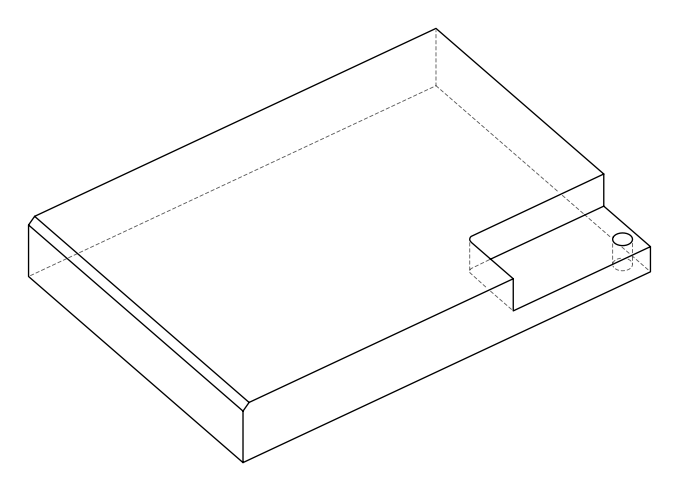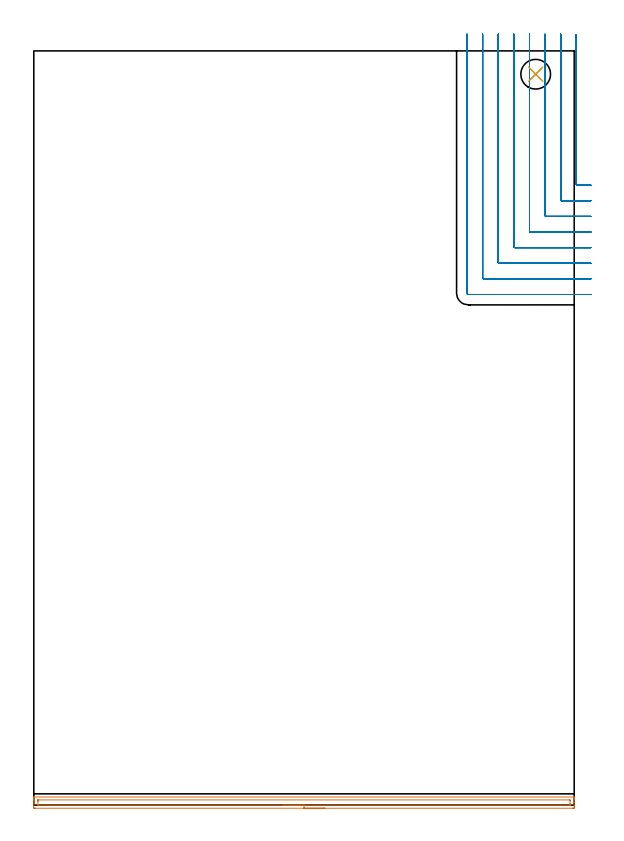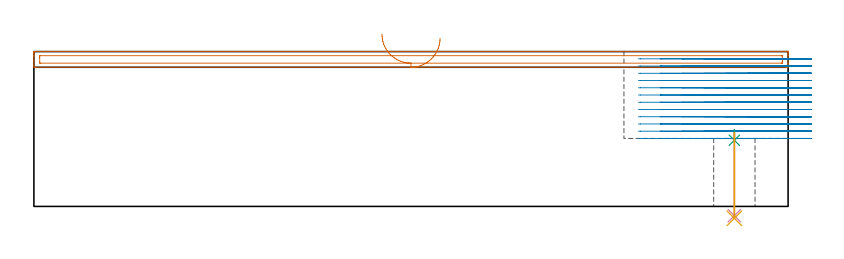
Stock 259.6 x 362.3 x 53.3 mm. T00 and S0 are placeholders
(PLAN: 5 operations, 4 tool changes, 32.6 min)
(1 AREA_MILL | FG_CHAMFER_SURFACE | UGT0205_001 | 4.35 min | 3790 mm3)
(2 MILL_CORNER_NOTCH_RECTANGULAR | CORNER_NOTCH_RECTANGULAR | NXT0201_013 | Follow Part, ap 2.5, ae 75% | 27.95 min | 205907 mm3)
(3 SPOT_DRILL | STEP1HOLE | NXT0321_9005460120000 | 0.04 min | 2 mm3)
(4 DRILL_THROUGH_HOLE_INTO_CENTER | STEP1HOLE | NXT0301_064 | 0.12 min | 1583 mm3)
(5 DRILL_TO_ENLARGE_THROUGH_HOLE | STEP1HOLE | NXT0301_105 | 0.13 min | 2140 mm3)
(TOOL UGT0205_001 | Chamfer Mill 20 x 3 x 45 deg. | D20 FL50 Z2)
(TOOL NXT0201_013 | ENDMILL 10mm | D10 FL30 Z4)
(TOOL NXT0321_9005460120000 | NC Spot Drill, 142deg, 12mm, Carbide, Uncoated | D12 PA142 FL30 Z2)
(TOOL NXT0301_064 | Carbide Drill 9.3mm [860.1-0930-028A1-MM 2214] | D9.3 PA140 FL47 Z2)
(TOOL NXT0301_105 | Carbide Drill 14.25mm [860.1-1425-071A1-MM 2214] | D14.25 PA140 FL83 Z2)
(OP 1 AREA_MILL)
G17 G21 G94 G90
T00 M6
G54
G17 G0 G90 X139.8 Y-1.5 S1061 M3
G43 Z63.3 H0
Z57.9
G94 G1 X139.762 Z57.028 F250.
X139.648 Z56.164
X139.459 Z55.312
X139.197 Z54.48
X138.863 Z53.674
X138.46 Z52.9
X137.992 Z52.164
X137.46 Z51.472
X136.871 Z50.829
X136.228 Z50.24
X135.536 Z49.709
X134.8 Z49.24
X134.026 Z48.837
X133.22 Z48.503
X132.388 Z48.241
X131.537 Z48.052
X130.672 Z47.938
X129.8 Z47.9
X0.626
X0.137 Y-1.495 Z47.903
X0.009 Y-1.491 Z47.905
X0. Y-1.01 Z48.386
Y0.758 Z50.152
Y2.172 Z51.568
Y2.526 Z51.921
Y3.235 Z52.635
Y3.507 Z52.907
Y3.881 Z53.272
X0.008 Y3.897 Z53.288
X0.179 Y3.9 Z53.3
X259.421
X259.592 Y3.897 Z53.288
X259.6 Y3.881 Z53.272
Y3.507 Z52.907
Y3.235 Z52.635
Y2.526 Z51.921
Y1.288 Z50.684
Y-0.126 Z49.269
Y-0.746 Z48.65
X259.597 Y-1.01 Z48.386
X259.591 Y-1.491 Z47.905
X259.463 Y-1.495 Z47.903
X258.974 Y-1.5 Z47.9
X129.8
Y-0.086 Z49.314
X2.373 Y-0.085 Z49.315
X2.016 Y-0.079 Z49.321
X2.01 Y0.036 Z49.436
X2.003 Y0.281 Z49.681
X2. Y1.642 Z51.042
X2.001 Y2.05 Z51.45
X2.009 Y2.461 Z51.861
X2.011 Y2.48 Z51.88
X2.016 Y2.482 Z51.882
X2.041 Y2.484 Z51.884
X2.094 Y2.485 Z51.885
X2.201 Y2.486 Z51.886
X257.228 Y2.485 Z51.885
X257.584 Y2.479 Z51.879
X257.59 Y2.364 Z51.764
X257.597 Y2.119 Z51.519
X257.6 Y0.758 Z50.158
X257.599 Y0.349 Z49.749
X257.591 Y-0.061 Z49.339
X257.589 Y-0.08 Z49.32
X257.584 Y-0.082 Z49.318
X257.559 Y-0.084 Z49.316
X257.506 Y-0.085 Z49.315
X257.399 Y-0.086 Z49.314
X129.8
X128.928 Z49.352
X128.064 Z49.466
X127.212 Z49.655
X126.38 Z49.917
X125.574 Z50.251
X124.8 Z50.654
X124.064 Z51.123
X123.372 Z51.654
X122.729 Z52.243
X122.14 Z52.886
X121.609 Z53.579
X121.14 Z54.314
X120.737 Z55.088
X120.403 Z55.894
X120.141 Z56.726
X119.952 Z57.578
X119.838 Z58.443
X119.8 Z59.314
G0 Z63.3
M5
M2
(OP 2 MILL_CORNER_NOTCH_RECTANGULAR)
G17 G21 G94 G90
T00 M6
G54
G17 G0 G90 X260.6 Y370.199 S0 M3
G43 Z63.3 H0
Z50.808
G94 G1 Y367.199 F250.
Y298.295 F500.
G3 X261.095 Y297.8 R0.5
G1 X264.6
X267.6 F250.
G0 Z63.3
X253.1 Y370.3
Z50.808
G1 Y367.3
Y290.796 F500.
G3 X253.596 Y290.3 R0.5
G1 X264.6
X267.6 F250.
G0 Z63.3
X245.6 Y370.3
Z50.808
G1 Y367.3
Y283.296 F500.
G3 X246.096 Y282.8 R0.5
G1 X264.6
X267.6 F250.
G0 Z63.3
X238.1 Y370.3
Z50.808
G1 Y367.3
Y275.796 F500.
G3 X238.596 Y275.3 R0.5
G1 X264.6
X267.6 F250.
G0 Z63.3
X230.6 Y370.3
Z50.808
G1 Y367.3
Y268.296 F500.
G3 X231.096 Y267.8 R0.5
G1 X264.6
X267.6 F250.
G0 Z63.3
X223.1 Y370.3
Z50.808
G1 Y367.3
Y260.797 F500.
G3 X223.597 Y260.3 R0.5
G1 X264.6
X267.6 F250.
G0 Z63.3
X215.6 Y370.3
Z50.808
G1 Y367.3
Y253.297 F500.
G3 X216.097 Y252.8 R0.5
G1 X264.6
X267.6 F250.
G0 Z63.3
X208.1 Y370.3
Z50.808
G1 Y367.3
Y246. F500.
G3 X208.8 Y245.3 R0.7
G1 X264.6
X267.6 F250.
G0 Z63.3
X260.6 Y370.199
Z48.317
G1 Y367.199
Y298.295 F500.
G3 X261.095 Y297.8 R0.5
G1 X264.6
X267.6 F250.
G0 Z63.3
X253.1 Y370.3
Z48.317
G1 Y367.3
Y290.796 F500.
G3 X253.596 Y290.3 R0.5
G1 X264.6
X267.6 F250.
G0 Z63.3
X245.6 Y370.3
Z48.317
G1 Y367.3
Y283.296 F500.
G3 X246.096 Y282.8 R0.5
G1 X264.6
X267.6 F250.
G0 Z63.3
X238.1 Y370.3
Z48.317
G1 Y367.3
Y275.796 F500.
G3 X238.596 Y275.3 R0.5
G1 X264.6
X267.6 F250.
G0 Z63.3
X230.6 Y370.3
Z48.317
G1 Y367.3
Y268.296 F500.
G3 X231.096 Y267.8 R0.5
G1 X264.6
X267.6 F250.
G0 Z63.3
X223.1 Y370.3
Z48.317
G1 Y367.3
Y260.797 F500.
G3 X223.597 Y260.3 R0.5
G1 X264.6
X267.6 F250.
G0 Z63.3
X215.6 Y370.3
Z48.317
G1 Y367.3
Y253.297 F500.
G3 X216.097 Y252.8 R0.5
G1 X264.6
X267.6 F250.
G0 Z63.3
X208.1 Y370.3
Z48.317
G1 Y367.3
Y246. F500.
G3 X208.8 Y245.3 R0.7
G1 X264.6
X267.6 F250.
G0 Z63.3
X260.6 Y370.199
Z45.825
G1 Y367.199
Y298.295 F500.
G3 X261.095 Y297.8 R0.5
G1 X264.6
X267.6 F250.
G0 Z63.3
X253.1 Y370.3
Z45.825
G1 Y367.3
Y290.796 F500.
G3 X253.596 Y290.3 R0.5
G1 X264.6
X267.6 F250.
G0 Z63.3
X245.6 Y370.3
Z45.825
G1 Y367.3
Y283.296 F500.
G3 X246.096 Y282.8 R0.5
G1 X264.6
X267.6 F250.
G0 Z63.3
X238.1 Y370.3
Z45.825
G1 Y367.3
Y275.796 F500.
G3 X238.596 Y275.3 R0.5
G1 X264.6
X267.6 F250.
G0 Z63.3
X230.6 Y370.3
Z45.825
G1 Y367.3
Y268.296 F500.
G3 X231.096 Y267.8 R0.5
G1 X264.6
X267.6 F250.
G0 Z63.3
X223.1 Y370.3
Z45.825
G1 Y367.3
Y260.797 F500.
G3 X223.597 Y260.3 R0.5
G1 X264.6
X267.6 F250.
G0 Z63.3
X215.6 Y370.3
Z45.825
G1 Y367.3
Y253.297 F500.
G3 X216.097 Y252.8 R0.5
G1 X264.6
X267.6 F250.
G0 Z63.3
X208.1 Y370.3
Z45.825
G1 Y367.3
Y246. F500.
G3 X208.8 Y245.3 R0.7
G1 X264.6
X267.6 F250.
G0 Z63.3
X260.6 Y370.199
Z43.333
G1 Y367.199
Y298.295 F500.
G3 X261.095 Y297.8 R0.5
G1 X264.6
X267.6 F250.
G0 Z63.3
X253.1 Y370.3
Z43.333
G1 Y367.3
Y290.796 F500.
G3 X253.596 Y290.3 R0.5
G1 X264.6
X267.6 F250.
G0 Z63.3
X245.6 Y370.3
Z43.333
G1 Y367.3
Y283.296 F500.
G3 X246.096 Y282.8 R0.5
G1 X264.6
X267.6 F250.
G0 Z63.3
X238.1 Y370.3
Z43.333
G1 Y367.3
Y275.796 F500.
G3 X238.596 Y275.3 R0.5
G1 X264.6
X267.6 F250.
G0 Z63.3
X230.6 Y370.3
Z43.333
G1 Y367.3
Y268.296 F500.
G3 X231.096 Y267.8 R0.5
G1 X264.6
X267.6 F250.
G0 Z63.3
X223.1 Y370.3
Z43.333
G1 Y367.3
Y260.797 F500.
G3 X223.597 Y260.3 R0.5
G1 X264.6
X267.6 F250.
G0 Z63.3
X215.6 Y370.3
Z43.333
G1 Y367.3
Y253.297 F500.
G3 X216.097 Y252.8 R0.5
G1 X264.6
X267.6 F250.
G0 Z63.3
X208.1 Y370.3
Z43.333
G1 Y367.3
Y246. F500.
G3 X208.8 Y245.3 R0.7
G1 X264.6
X267.6 F250.
G0 Z63.3
X260.6 Y370.199
Z40.842
G1 Y367.199
Y298.295 F500.
G3 X261.095 Y297.8 R0.5
G1 X264.6
X267.6 F250.
G0 Z63.3
X253.1 Y370.3
Z40.842
G1 Y367.3
Y290.796 F500.
G3 X253.596 Y290.3 R0.5
G1 X264.6
X267.6 F250.
G0 Z63.3
X245.6 Y370.3
Z40.842
G1 Y367.3
Y283.296 F500.
G3 X246.096 Y282.8 R0.5
G1 X264.6
X267.6 F250.
G0 Z63.3
X238.1 Y370.3
Z40.842
G1 Y367.3
Y275.796 F500.
G3 X238.596 Y275.3 R0.5
G1 X264.6
X267.6 F250.
G0 Z63.3
X230.6 Y370.3
Z40.842
G1 Y367.3
Y268.296 F500.
G3 X231.096 Y267.8 R0.5
G1 X264.6
X267.6 F250.
G0 Z63.3
X223.1 Y370.3
Z40.842
G1 Y367.3
Y260.797 F500.
G3 X223.597 Y260.3 R0.5
G1 X264.6
X267.6 F250.
G0 Z63.3
X215.6 Y370.3
Z40.842
G1 Y367.3
Y253.297 F500.
G3 X216.097 Y252.8 R0.5
G1 X264.6
X267.6 F250.
G0 Z63.3
X208.1 Y370.3
Z40.842
G1 Y367.3
Y246. F500.
G3 X208.8 Y245.3 R0.7
G1 X264.6
X267.6 F250.
G0 Z63.3
X260.6 Y370.199
Z38.35
G1 Y367.199
Y298.295 F500.
G3 X261.095 Y297.8 R0.5
G1 X264.6
X267.6 F250.
G0 Z63.3
X253.1 Y370.3
Z38.35
G1 Y367.3
Y290.796 F500.
G3 X253.596 Y290.3 R0.5
G1 X264.6
X267.6 F250.
G0 Z63.3
X245.6 Y370.3
Z38.35
G1 Y367.3
Y283.296 F500.
G3 X246.096 Y282.8 R0.5
G1 X264.6
X267.6 F250.
G0 Z63.3
X238.1 Y370.3
Z38.35
G1 Y367.3
Y275.796 F500.
G3 X238.596 Y275.3 R0.5
G1 X264.6
X267.6 F250.
G0 Z63.3
X230.6 Y370.3
Z38.35
G1 Y367.3
Y268.296 F500.
G3 X231.096 Y267.8 R0.5
G1 X264.6
X267.6 F250.
G0 Z63.3
X223.1 Y370.3
Z38.35
G1 Y367.3
Y260.797 F500.
G3 X223.597 Y260.3 R0.5
G1 X264.6
X267.6 F250.
G0 Z63.3
X215.6 Y370.3
Z38.35
G1 Y367.3
Y253.297 F500.
G3 X216.097 Y252.8 R0.5
G1 X264.6
X267.6 F250.
G0 Z63.3
X208.1 Y370.3
Z38.35
G1 Y367.3
Y246. F500.
G3 X208.8 Y245.3 R0.7
G1 X264.6
X267.6 F250.
G0 Z63.3
X260.6 Y370.199
Z35.858
G1 Y367.199
Y298.295 F500.
G3 X261.095 Y297.8 R0.5
G1 X264.6
X267.6 F250.
G0 Z63.3
X253.1 Y370.3
Z35.858
G1 Y367.3
Y290.796 F500.
G3 X253.596 Y290.3 R0.5
G1 X264.6
X267.6 F250.
G0 Z63.3
X245.6 Y370.3
Z35.858
G1 Y367.3
Y283.296 F500.
G3 X246.096 Y282.8 R0.5
G1 X264.6
X267.6 F250.
G0 Z63.3
X238.1 Y370.3
Z35.858
G1 Y367.3
Y275.796 F500.
G3 X238.596 Y275.3 R0.5
G1 X264.6
X267.6 F250.
G0 Z63.3
X230.6 Y370.3
Z35.858
G1 Y367.3
Y268.296 F500.
G3 X231.096 Y267.8 R0.5
G1 X264.6
X267.6 F250.
G0 Z63.3
X223.1 Y370.3
Z35.858
G1 Y367.3
Y260.797 F500.
G3 X223.597 Y260.3 R0.5
G1 X264.6
X267.6 F250.
G0 Z63.3
X215.6 Y370.3
Z35.858
G1 Y367.3
Y253.297 F500.
G3 X216.097 Y252.8 R0.5
G1 X264.6
X267.6 F250.
G0 Z63.3
X208.1 Y370.3
Z35.858
G1 Y367.3
Y246. F500.
G3 X208.8 Y245.3 R0.7
G1 X264.6
X267.6 F250.
G0 Z63.3
X260.6 Y370.199
Z33.367
G1 Y367.199
Y298.295 F500.
G3 X261.095 Y297.8 R0.5
G1 X264.6
X267.6 F250.
G0 Z63.3
X253.1 Y370.3
Z33.367
G1 Y367.3
Y290.796 F500.
G3 X253.596 Y290.3 R0.5
G1 X264.6
X267.6 F250.
G0 Z63.3
X245.6 Y370.3
Z33.367
G1 Y367.3
Y283.296 F500.
G3 X246.096 Y282.8 R0.5
G1 X264.6
X267.6 F250.
G0 Z63.3
X238.1 Y370.3
Z33.367
G1 Y367.3
Y275.796 F500.
G3 X238.596 Y275.3 R0.5
G1 X264.6
X267.6 F250.
G0 Z63.3
X230.6 Y370.3
Z33.367
G1 Y367.3
Y268.296 F500.
G3 X231.096 Y267.8 R0.5
G1 X264.6
X267.6 F250.
G0 Z63.3
X223.1 Y370.3
Z33.367
G1 Y367.3
Y260.797 F500.
G3 X223.597 Y260.3 R0.5
G1 X264.6
X267.6 F250.
G0 Z63.3
X215.6 Y370.3
Z33.367
G1 Y367.3
Y253.297 F500.
G3 X216.097 Y252.8 R0.5
G1 X264.6
X267.6 F250.
G0 Z63.3
X208.1 Y370.3
Z33.367
G1 Y367.3
Y246. F500.
G3 X208.8 Y245.3 R0.7
G1 X264.6
X267.6 F250.
G0 Z63.3
X260.6 Y370.199
Z30.875
G1 Y367.199
Y298.295 F500.
G3 X261.095 Y297.8 R0.5
G1 X264.6
X267.6 F250.
G0 Z63.3
X253.1 Y370.3
Z30.875
G1 Y367.3
Y290.796 F500.
G3 X253.596 Y290.3 R0.5
G1 X264.6
X267.6 F250.
G0 Z63.3
X245.6 Y370.3
Z30.875
G1 Y367.3
Y283.296 F500.
G3 X246.096 Y282.8 R0.5
G1 X264.6
X267.6 F250.
G0 Z63.3
X238.1 Y370.3
Z30.875
G1 Y367.3
Y275.796 F500.
G3 X238.596 Y275.3 R0.5
G1 X264.6
X267.6 F250.
G0 Z63.3
X230.6 Y370.3
Z30.875
G1 Y367.3
Y268.296 F500.
G3 X231.096 Y267.8 R0.5
G1 X264.6
X267.6 F250.
G0 Z63.3
X223.1 Y370.3
Z30.875
G1 Y367.3
Y260.797 F500.
G3 X223.597 Y260.3 R0.5
G1 X264.6
X267.6 F250.
G0 Z63.3
X215.6 Y370.3
Z30.875
G1 Y367.3
Y253.297 F500.
G3 X216.097 Y252.8 R0.5
G1 X264.6
X267.6 F250.
G0 Z63.3
X208.1 Y370.3
Z30.875
G1 Y367.3
Y246. F500.
G3 X208.8 Y245.3 R0.7
G1 X264.6
X267.6 F250.
G0 Z63.3
X260.6 Y370.199
Z28.383
G1 Y367.199
Y298.295 F500.
G3 X261.095 Y297.8 R0.5
G1 X264.6
X267.6 F250.
G0 Z63.3
X253.1 Y370.3
Z28.383
G1 Y367.3
Y290.796 F500.
G3 X253.596 Y290.3 R0.5
G1 X264.6
X267.6 F250.
G0 Z63.3
X245.6 Y370.3
Z28.383
G1 Y367.3
Y283.296 F500.
G3 X246.096 Y282.8 R0.5
G1 X264.6
X267.6 F250.
G0 Z63.3
X238.1 Y370.3
Z28.383
G1 Y367.3
Y275.796 F500.
G3 X238.596 Y275.3 R0.5
G1 X264.6
X267.6 F250.
G0 Z63.3
X230.6 Y370.3
Z28.383
G1 Y367.3
Y268.296 F500.
G3 X231.096 Y267.8 R0.5
G1 X264.6
X267.6 F250.
G0 Z63.3
X223.1 Y370.3
Z28.383
G1 Y367.3
Y260.797 F500.
G3 X223.597 Y260.3 R0.5
G1 X264.6
X267.6 F250.
G0 Z63.3
X215.6 Y370.3
Z28.383
G1 Y367.3
Y253.297 F500.
G3 X216.097 Y252.8 R0.5
G1 X264.6
X267.6 F250.
G0 Z63.3
X208.1 Y370.3
Z28.383
G1 Y367.3
Y246. F500.
G3 X208.8 Y245.3 R0.7
G1 X264.6
X267.6 F250.
G0 Z63.3
X260.6 Y370.199
Z25.892
G1 Y367.199
Y298.295 F500.
G3 X261.095 Y297.8 R0.5
G1 X264.6
X267.6 F250.
G0 Z63.3
X253.1 Y370.3
Z25.892
G1 Y367.3
Y290.796 F500.
G3 X253.596 Y290.3 R0.5
G1 X264.6
X267.6 F250.
G0 Z63.3
X245.6 Y370.3
Z25.892
G1 Y367.3
Y283.296 F500.
G3 X246.096 Y282.8 R0.5
G1 X264.6
X267.6 F250.
G0 Z63.3
X238.1 Y370.3
Z25.892
G1 Y367.3
Y275.796 F500.
G3 X238.596 Y275.3 R0.5
G1 X264.6
X267.6 F250.
G0 Z63.3
X230.6 Y370.3
Z25.892
G1 Y367.3
Y268.296 F500.
G3 X231.096 Y267.8 R0.5
G1 X264.6
X267.6 F250.
G0 Z63.3
X223.1 Y370.3
Z25.892
G1 Y367.3
Y260.797 F500.
G3 X223.597 Y260.3 R0.5
G1 X264.6
X267.6 F250.
G0 Z63.3
X215.6 Y370.3
Z25.892
G1 Y367.3
Y253.297 F500.
G3 X216.097 Y252.8 R0.5
G1 X264.6
X267.6 F250.
G0 Z63.3
X208.1 Y370.3
Z25.892
G1 Y367.3
Y246. F500.
G3 X208.8 Y245.3 R0.7
G1 X264.6
X267.6 F250.
G0 Z63.3
X260.6 Y370.199
Z23.4
G1 Y367.199
Y298.295 F500.
G3 X261.095 Y297.8 R0.5
G1 X264.6
X267.6 F250.
G0 Z63.3
X253.1 Y370.3
Z23.4
G1 Y367.3
Y290.796 F500.
G3 X253.596 Y290.3 R0.5
G1 X264.6
X267.6 F250.
G0 Z63.3
X245.6 Y370.3
Z23.4
G1 Y367.3
Y283.296 F500.
G3 X246.096 Y282.8 R0.5
G1 X264.6
X267.6 F250.
G0 Z63.3
X238.1 Y370.3
Z23.4
G1 Y367.3
Y275.796 F500.
G3 X238.596 Y275.3 R0.5
G1 X264.6
X267.6 F250.
G0 Z63.3
X230.6 Y370.3
Z23.4
G1 Y367.3
Y268.296 F500.
G3 X231.096 Y267.8 R0.5
G1 X264.6
X267.6 F250.
G0 Z63.3
X223.1 Y370.3
Z23.4
G1 Y367.3
Y260.797 F500.
G3 X223.597 Y260.3 R0.5
G1 X264.6
X267.6 F250.
G0 Z63.3
X215.6 Y370.3
Z23.4
G1 Y367.3
Y253.297 F500.
G3 X216.097 Y252.8 R0.5
G1 X264.6
X267.6 F250.
G0 Z63.3
X208.1 Y370.3
Z23.4
G1 Y367.3
Y246. F500.
G3 X208.8 Y245.3 R0.7
G1 X264.6
X267.6 F250.
G0 Z63.3
M5
M2
(OP 3 SPOT_DRILL)
G17 G21 G94 G90
T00 M6
G54
G17 G0 G90 X241.1 Y351.1 S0 M3
G43 Z63.3 H0
G94 G81 G98 Z22.78 F250. R26.4
G80
M5
M2
(OP 4 DRILL_THROUGH_HOLE_INTO_CENTER)
G17 G21 G94 G90
T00 M6
G54
G17 G0 G90 X241.1 Y351.1 S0 M3
G43 Z63.3 H1
G94 G81 G98 Z-3.192 F250. R25.4
G80
M5
M2
(OP 5 DRILL_TO_ENLARGE_THROUGH_HOLE)
G17 G21 G94 G90
T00 M6
G54
G17 G0 G90 X241.1 Y351.1 S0 M3
G43 Z63.3 H1
G94 G81 G98 Z-4.093 F250. R25.4
G80
M5
M2
